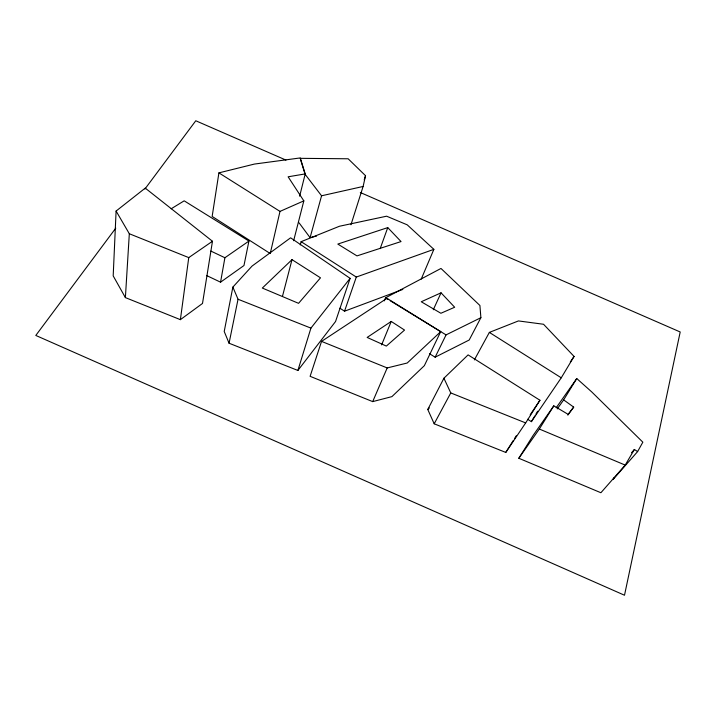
<?xml version="1.0" encoding="UTF-8"?>
<svg xmlns="http://www.w3.org/2000/svg" width="716" height="716" viewBox="0 0 716 716"><rect width="100%" height="100%" fill="white"/><g stroke="black" fill="none" stroke-linecap="round" stroke-linejoin="round"><path stroke-width="1.07" d="M116.099 211.05L113.191 275.875L125.389 297.605L180.387 319.658L202.503 303.459L212.473 241.256L145.241 188.12L116.099 211.05L129.319 233.747L125.389 297.605M180.387 319.658L188.756 257.608L212.473 241.256M218.908 172.869L212.151 216.438L270.236 253.536L279.992 211.399L303.835 200.865L288.118 176.798L305.213 173.907L300.255 157.932L254.404 164.071L218.908 172.869L279.992 211.399M206.664 275.562L220.555 282.176L224.905 257.742L248.935 241.059L184.182 200.829L171.16 208.795M232.861 287.098L224.215 331.463L229.057 343.224L297.892 370.458L335.553 321.511L350.115 278.336L290.606 237.81L252.05 266.075L232.861 287.098L238.043 299.243L229.057 343.224M248.935 241.059L243.968 265.529L220.555 282.176M350.965 224.761L363.119 186.464L365.536 175.697L348.146 158.782L300.165 158.334M299.646 196.193L305.213 173.907M293.641 240.737L303.835 200.865M282.453 296.406L292.003 259.648L320.491 277.835L298.563 303.333L262.325 288.056L292.003 259.648M300.264 244.89L301.114 241.677L339.456 226.247L386.604 216.196L407.216 224.833L433.878 249.347L421.223 279.106M300.487 159.399L305.106 174.31L321.565 195.79L310.091 237.649L299.055 222.819M297.892 370.458L310.923 328.116L350.115 278.336M364.22 179.859L365.536 175.697M321.547 341.389L310.109 376.321L372.696 401.613L391.912 396.628L424.346 365.67L440.698 331.651L386.98 298.295L321.547 341.389L387.195 367.935L407.216 363.012L440.698 331.651M339.912 308.202L344.539 311.2L356.3 277.056L433.878 249.347M380.178 248.613L387.759 227.607L401.041 241.56L356.971 255.898L337.809 244.075L387.759 227.607M384.304 300.863L385.485 297.838L440.984 268.455L479.917 305.499L480.883 317.698L469.195 340.01L435.131 357.195L429.457 353.695M381.601 344.924L391.222 321.439L404.549 330.067L386.345 346.088L367.147 337.433L391.222 321.439M372.696 401.613L387.195 367.935M433.296 309.742L441.047 292.817L454.669 307.245L440.895 313.268L421.259 301.767L441.047 292.817M435.131 357.195L446.059 334.891L480.883 317.698M427.774 409.489L443.92 378.227L468.103 354.885L539.953 400.253L525.669 422.923L505.773 452.431L434.191 423.791L427.774 409.489L429.34 407.959M434.191 423.791L450.776 392.932L443.92 378.227M474.359 359.906L489.359 332.403L518.447 320.929L543.542 324.259L574.071 356.434L561.255 377.806L531.379 421.661L527.638 419.272M614.095 477.644L613.057 479.487L637.616 451.581L642.843 442.175L591.693 391.885L576.756 378.531L556.207 407.735M576.756 378.531L563.653 399.886L573.695 407.109L568.11 414.331L553.799 405.838L533.062 435.525L518.823 458.267L600.894 492.742L625.202 465.087L634.385 449.469L637.616 451.581M531.379 421.661L534.807 415.969M535.953 414.081L537.662 411.235M518.823 458.267L539.318 429.027L553.799 405.838M505.773 452.431L513.381 440.385M514.544 438.532L516.299 435.758M530.189 414.779L539.953 400.253M570.312 361.974L574.071 356.434M557.29 408.899L563.653 399.886M567.833 415.155L573.695 407.109M115.75 228.171L35.8 335.446L624.504 595.238L680.2 331.982L360.327 192.514M144.918 189.024L195.781 120.762L285.961 160.089M631.512 452.763L634.385 449.469M344.539 311.2L402.822 289.425M311.165 237.39L316.553 236.074M321.565 195.79L363.119 186.464M238.043 299.243L310.923 328.116M129.319 233.747L188.756 257.608M450.776 392.932L525.669 422.923M539.318 429.027L625.202 465.087M210.871 251.074L224.905 257.742M385.485 297.838L388.323 299.574M390.22 300.738L446.059 334.891M489.359 332.403L561.255 377.806M301.114 241.677L356.3 277.056"/></g></svg>
